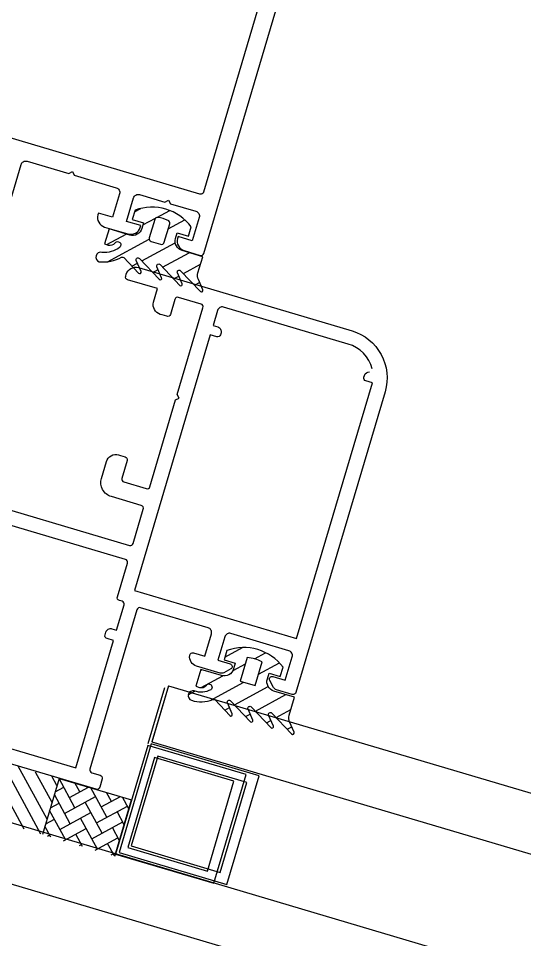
# Model space of a CAD drawing. Header units: millimetres. Extents: x 62878 to 70819, y -67946 to -61850.
# Drawn here: x 66765.92 to 66771.1, y -66945.85 to -66936.42 of the extents above; entities that cross this region are included whole.
import ezdxf

# ---------------------------------------------------------------- set-up
doc = ezdxf.new("R2010")
doc.units = ezdxf.units.MM
doc.layers.add('DOGRAMA', color=171, linetype='Continuous', lineweight=0)
doc.layers.add('DOĞRAMA-yeni', color=40, linetype='Continuous')
pattern_1 = [(28.50199, (66854.00398, -66956.07184), (-0.0757538, 0.1395096), [])]

# ---------------------------------------------------------------- blocks, each defined once
blk = doc.blocks.new('SPANDREL 98')
at = {"layer": 'DOGRAMA', "lineweight": -2}
blk.add_line((46270.0301, 27297.6928), (46270.2002, 27297.1174), dxfattribs=at)
at = {"layer": 'DOĞRAMA-yeni', "color": 122, "lineweight": -2}
for p, q in [((46270.0304, 27297.6935), (46263.9882, 27295.9095)), ((46270.0304, 27297.6935), (46270.2003, 27297.118)), ((46270.2003, 27297.118), (46263.9198, 27295.2637)), ((46272.9186, 27296.6694), (46178.747, 27268.8314)), ((46272.9925, 27296.0656), (46179.0128, 27268.2843))]:
    blk.add_line(p, q, dxfattribs=at)
for points in [[(46270.5344, 27295.9863), (46269.4315, 27295.6607), (46269.103, 27296.7732), (46270.2059, 27297.0988)], [(46270.4102, 27296.0539), (46269.4991, 27295.7849), (46269.2272, 27296.7056), (46270.1383, 27296.9746)]]:
    blk.add_lwpolyline(points, close=True, dxfattribs=at)

msp = doc.modelspace()

# ---------------------------------------------------------------- hatches: boundary and pattern name
at = {"layer": 'DOGRAMA', "lineweight": -2}
h = msp.add_hatch(dxfattribs=at)
h.set_pattern_fill('ANSI31', color=256, scale=0.0005, angle=343.50578, style=0)
h.set_pattern_definition(pattern_1)
edge = h.paths.add_edge_path()
edge.add_arc((66767.8557, -66939.0574), 0.1, 163.50199, 203.50199, ccw=False)
edge.add_line((66767.7599, -66939.029), (66767.809, -66938.8631))
edge.add_line((66767.809, -66938.8631), (66767.5981, -66938.8006))
edge.add_arc((66767.6265, -66938.7047), 0.1, 163.50199, 253.50199, ccw=False)
edge.add_line((66767.5306, -66938.6763), (66767.5476, -66938.6188))
edge.add_line((66767.5476, -66938.6188), (66767.6627, -66938.6528))
edge.add_line((66767.6627, -66938.6528), (66767.6911, -66938.557))
edge.add_arc((66767.2898, -66938.8553), 0.5, 36.63209, 110.37189)
edge.add_line((66767.1158, -66938.3866), (66767.0874, -66938.4825))
edge.add_line((66767.0874, -66938.4825), (66767.2024, -66938.5165))
edge.add_line((66767.2024, -66938.5165), (66767.1854, -66938.5741))
edge.add_arc((66767.0895, -66938.5457), 0.1, 253.50199, 343.50199, ccw=False)
edge.add_line((66767.0611, -66938.6415), (66766.8502, -66938.5791))
edge.add_line((66766.8502, -66938.5791), (66766.8049, -66938.732))
edge.add_line((66766.8049, -66938.732), (66766.8427, -66938.7432))
edge.add_arc((66766.8612, -66938.6809), 0.065, 253.50199, 321.91133)
edge.add_arc((66766.9381, -66938.7411), 0.0327, -51.92829, 141.91133, ccw=False)
edge.add_arc((66766.8067, -66938.5777), 0.2424, 263.19268, 308.69946, ccw=False)
edge.add_arc((66766.765, -66938.8667), 0.05, 75.01659, 252.52983)
edge.add_arc((66766.793, -66938.5451), 0.3718, 263.35049, 300.00201)
edge.add_arc((66766.9864, -66938.8857), 0.02, 43.50199, 111.88765, ccw=False)
edge.add_line((66767.0009, -66938.8719), (66767.1524, -66939.0315))
edge.add_arc((66767.1633, -66939.0212), 0.015, 223.50199, 383.50199)
edge.add_line((66767.177, -66939.0152), (66767.1279, -66938.9023))
edge.add_arc((66767.1463, -66938.8943), 0.02, 43.50199, 203.50199, ccw=False)
edge.add_line((66767.1608, -66938.8805), (66767.3633, -66939.094))
edge.add_arc((66767.3742, -66939.0837), 0.015, 223.50199, 383.50199)
edge.add_line((66767.388, -66939.0777), (66767.3389, -66938.9648))
edge.add_arc((66767.3572, -66938.9568), 0.02, 43.50199, 203.50199, ccw=False)
edge.add_line((66767.3717, -66938.943), (66767.5743, -66939.1565))
edge.add_arc((66767.5851, -66939.1461), 0.015, 223.50199, 383.50199)
edge.add_line((66767.5989, -66939.1402), (66767.5498, -66939.0272))
edge.add_arc((66767.5681, -66939.0193), 0.02, 43.50199, 203.50199, ccw=False)
edge.add_line((66767.5826, -66939.0055), (66767.7852, -66939.2189))
edge.add_arc((66767.7961, -66939.2086), 0.015, 223.50199, 383.50199)
edge.add_line((66767.8098, -66939.2026), (66767.764, -66939.0973))
edge = h.paths.add_edge_path(flags=16)
edge.add_line((66767.3172, -66938.4811), (66767.2614, -66938.6696))
edge.add_arc((66767.2902, -66938.6781), 0.03, 163.50199, 253.50199)
edge.add_line((66767.2816, -66938.7069), (66767.3775, -66938.7353))
edge.add_arc((66767.386, -66938.7065), 0.03, 253.50199, 343.50199)
edge.add_line((66767.4148, -66938.715), (66767.4706, -66938.5265))
edge.add_arc((66767.4419, -66938.518), 0.03, 343.50199, 425.73556)
edge.add_arc((66767.2898, -66938.8553), 0.4, 65.73556, 81.26842)
edge.add_arc((66767.346, -66938.4896), 0.03, 81.26842, 163.50199)
h = msp.add_hatch(dxfattribs=at)
h.set_pattern_fill('ANSI31', color=256, scale=0.0005, angle=343.50578, style=0)
h.set_pattern_definition(pattern_1)
edge = h.paths.add_edge_path(flags=16)
edge.add_arc((66768.2288, -66943.3614), 0.4, 61.96503, 85.03895)
edge.add_line((66768.2634, -66942.9629), (66768.1919, -66943.2044))
edge.add_line((66768.1919, -66943.2044), (66768.3453, -66943.2499))
edge.add_line((66768.3453, -66943.2499), (66768.4168, -66943.0083))
edge = h.paths.add_edge_path()
edge.add_arc((66768.2288, -66943.3614), 0.5, 36.63209, 110.37189)
edge.add_line((66768.0548, -66942.8927), (66768.0264, -66942.9885))
edge.add_line((66768.0264, -66942.9885), (66768.1414, -66943.0226))
edge.add_line((66768.1414, -66943.0226), (66768.1244, -66943.0801))
edge.add_arc((66768.0285, -66943.0518), 0.1, 253.50199, 343.50199, ccw=False)
edge.add_line((66768.0001, -66943.1476), (66767.7892, -66943.0852))
edge.add_line((66767.7892, -66943.0852), (66767.7381, -66943.2577))
edge.add_line((66767.7381, -66943.2577), (66767.7759, -66943.269))
edge.add_arc((66767.7944, -66943.2066), 0.065, 253.50199, 321.91133)
edge.add_arc((66767.8713, -66943.2669), 0.0327, -51.92829, 141.91133, ccw=False)
edge.add_arc((66767.7936, -66943.1191), 0.1993, 249.1523, 299.41821, ccw=False)
edge.add_arc((66767.7097, -66943.3536), 0.05, 75.01659, 252.52983)
edge.add_arc((66767.7916, -66943.0928), 0.3233, 252.56134, 291.88765)
edge.add_arc((66767.9196, -66943.4114), 0.02, 43.50199, 111.88765, ccw=False)
edge.add_line((66767.9341, -66943.3977), (66768.0856, -66943.5573))
edge.add_arc((66768.0964, -66943.547), 0.015, 223.50199, 383.50199)
edge.add_line((66768.1102, -66943.541), (66768.0611, -66943.4281))
edge.add_arc((66768.0794, -66943.4201), 0.02, 43.50199, 203.50199, ccw=False)
edge.add_line((66768.0939, -66943.4063), (66768.2965, -66943.6198))
edge.add_arc((66768.3074, -66943.6094), 0.015, 223.50199, 383.50199)
edge.add_line((66768.3211, -66943.6034), (66768.272, -66943.4905))
edge.add_arc((66768.2904, -66943.4826), 0.02, 43.50199, 203.50199, ccw=False)
edge.add_line((66768.3049, -66943.4688), (66768.5074, -66943.6822))
edge.add_arc((66768.5183, -66943.6719), 0.015, 223.50199, 383.50199)
edge.add_line((66768.5321, -66943.6659), (66768.483, -66943.553))
edge.add_arc((66768.5013, -66943.545), 0.02, 43.50199, 203.50199, ccw=False)
edge.add_line((66768.5158, -66943.5313), (66768.7184, -66943.7447))
edge.add_arc((66768.7293, -66943.7344), 0.015, 223.50199, 383.50199)
edge.add_line((66768.743, -66943.7284), (66768.6972, -66943.623))
edge.add_arc((66768.7889, -66943.5832), 0.1, 163.50199, 203.50199, ccw=False)
edge.add_line((66768.693, -66943.5548), (66768.748, -66943.3691))
edge.add_line((66768.748, -66943.3691), (66768.5371, -66943.3067))
edge.add_arc((66768.5655, -66943.2108), 0.1, 163.50199, 253.50199, ccw=False)
edge.add_line((66768.4696, -66943.1824), (66768.4866, -66943.1249))
edge.add_line((66768.4866, -66943.1249), (66768.6017, -66943.1589))
edge.add_line((66768.6017, -66943.1589), (66768.6301, -66943.063))
h = msp.add_hatch(dxfattribs=at)
h.set_pattern_fill('ANSI31', color=256, scale=0.0004, angle=343.50578, style=0)
h.set_pattern_definition([(118.50199, (67084.3469, -67024.29382), (0.11160767, 0.06060304), [])])
edge = h.paths.add_edge_path()
edge.add_ellipse((66766.0745, -66944.1209), major_axis=(-0.0194, 0.0195), ratio=1, start_angle=28.53767, end_angle=118.53767, ccw=False)
edge.add_line((66766.0481, -66944.113), (66764.7992, -66943.7432))
edge.add_ellipse((66763.7948, -66943.5924), major_axis=(0.7187, 0.7178), ratio=1, start_angle=271.6519, end_angle=306.49879, ccw=False)
edge.add_line((66764.533, -66944.2901), (66765.9041, -66944.6961))
edge.add_line((66765.9041, -66944.6961), (66766.0667, -66944.1472))
edge = h.paths.add_edge_path()
edge.add_line((66766.3396, -66944.1994), (66766.1008, -66944.1287))
edge.add_ellipse((66766.0745, -66944.1209), major_axis=(-0.0194, 0.0195), ratio=1, start_angle=118.53767, end_angle=208.53767, ccw=False)
edge.add_line((66766.0667, -66944.1472), (66765.9041, -66944.6961))
edge.add_line((66765.9041, -66944.6961), (66766.1692, -66944.7747))
edge.add_line((66766.1692, -66944.7747), (66766.3396, -66944.1994))
h = msp.add_hatch(dxfattribs=at)
h.set_pattern_fill('AR-HBONE', color=256, scale=0.0003, angle=343.50578, style=0)
h.set_pattern_definition([(28.50199, (66958.58063, -66963.77962), (0.04819335, 0.16271878), [0.36, -0.12]), (118.50199, (66958.68609, -66963.72235), (0.04819335, 0.16271878), [0.36, -0.12])])
h.paths.add_polyline_path([(66766.8415, -66944.348), (66767.0812, -66944.419), (66766.9109, -66944.9943), (66766.1692, -66944.7747), (66766.3396, -66944.1994)])

# ---------------------------------------------------------------- linework, layer by layer
for p, q in [((66767.2516, -66943.8437), (66767.422, -66943.2684)), ((66766.3396, -66944.1994), (66766.1692, -66944.7747)), ((66766.3396, -66944.1994), (66766.1692, -66944.7747)), ((66766.3396, -66944.1994), (66767.0812, -66944.419)), ((66766.9109, -66944.9943), (66767.0812, -66944.419))]:
    msp.add_line(p, q, dxfattribs=at)
at = {"layer": 'DOGRAMA', "lineweight": -2, "ltscale": 0.5}
msp.add_lwpolyline([(66765.5093, -66929.6548), (66765.6087, -66929.3192), (66766.1397, -66927.5262, -0.414214), (66766.177, -66927.5059), (66770.5685, -66928.8066, -0.414214), (66770.5887, -66928.8439), (66770.0577, -66930.6369), (66769.9583, -66930.9725), (66767.8171, -66938.202, -0.414214), (66767.7798, -66938.2223), (66763.3883, -66936.9216, -0.414214), (66763.3681, -66936.8844)], format="xyb", close=True, dxfattribs=at)
for points in [[(66765.439, -66939.6462), (66765.9502, -66937.9203, -0.414214), (66766.0123, -66937.8865), (66766.4372, -66938.0124), (66766.4745, -66937.9921), (66766.4948, -66938.0294), (66766.9232, -66938.1563, -0.414214), (66766.957, -66938.2185), (66766.886, -66938.4582), (66766.7422, -66938.4156), (66766.7365, -66938.4347, 0.414214), (66766.804, -66938.559), (66767.0437, -66938.63, 0.414214), (66767.168, -66938.5625), (66767.1736, -66938.5434), (66767.0298, -66938.5008), (66767.1008, -66938.2611, -0.414214), (66767.1629, -66938.2273), (66767.4218, -66938.304), (66767.4591, -66938.2837), (66767.4794, -66938.321), (66767.7382, -66938.3977, -0.414214), (66767.772, -66938.4598), (66767.701, -66938.6996), (66767.5572, -66938.657), (66767.5515, -66938.6761, 0.414214), (66767.619, -66938.8004), (66767.782, -66938.8487, 0.414214), (66767.8193, -66938.8284), (66770.8124, -66928.7224, 0.414214)], [(66765.3146, -66941.2989), (66767.0596, -66941.8157, 0.414214), (66767.0969, -66941.7955), (66767.2006, -66941.4455, 0.414214), (66767.1803, -66941.4082), (66766.8735, -66941.3173, -0.414214), (66766.7723, -66941.1309), (66766.8234, -66940.9583, -0.414214), (66766.9477, -66940.8908), (66766.9669, -66940.8965), (66767.0148, -66940.9107, -0.414214), (66767.035, -66940.948), (66766.9811, -66941.1302, 0.414214), (66767.0013, -66941.1675), (66767.2315, -66941.2356, 0.414214), (66767.2687, -66941.2154), (66767.5314, -66940.3285), (66767.5687, -66940.3082), (66767.5485, -66940.2709), (66767.8111, -66939.384, 0.414214), (66767.7909, -66939.3467), (66767.5608, -66939.2786, 0.414214), (66767.5235, -66939.2988), (66767.4781, -66939.4522, -0.414214), (66767.4408, -66939.4725), (66767.3928, -66939.4583), (66767.3737, -66939.4526, -0.414214), (66767.3062, -66939.3283), (66767.3474, -66939.1893), (66767.0405, -66939.0984, -0.414214), (66767.0203, -66939.0611), (66767.026, -66939.042, -0.414214), (66767.1502, -66938.9745), (66769.3364, -66939.622, -0.414214), (66769.6738, -66940.2434), (66768.7622, -66943.3212, -0.414214), (66768.7249, -66943.3414), (66768.5626, -66943.2934, -0.19911), (66768.5329, -66943.2693), (66768.4944, -66943.1984, -0.668097), (66768.5272, -66943.1577), (66768.6535, -66943.1951), (66768.7245, -66942.9554, 0.414214), (66768.6908, -66942.8933), (66768.0963, -66942.7172, 0.414214), (66768.0342, -66942.751), (66767.9632, -66942.9907), (66768.0895, -66943.0281, -0.668097), (66768.0949, -66943.0801), (66768.024, -66943.1186, -0.198962), (66767.9859, -66943.1226), (66767.7462, -66943.0516, -0.372839), (66767.6757, -66942.9413, -0.45685), (66767.7139, -66942.9168), (66767.8289, -66942.9509), (66767.8971, -66942.7208, 0.414214), (66767.8634, -66942.6587), (66767.173, -66942.4542, 0.414214), (66767.1357, -66942.4744), (66766.6529, -66944.1045, 0.414214), (66766.6732, -66944.1417), (66766.7595, -66944.1673, -0.414214), (66766.7797, -66944.2046), (66766.7542, -66944.2909, -0.414214), (66766.7169, -66944.3111), (66764.7321, -66943.7233, -0.414214)], [(66769.5425, -66940.0097, 0.26214), (66769.2966, -66939.7562), (66768.0214, -66939.3785, 0.414214), (66767.9592, -66939.4122), (66767.9138, -66939.5656), (66767.9617, -66939.5798, -0.414214), (66767.9955, -66939.642), (66767.9898, -66939.6612, -0.414214), (66767.9525, -66939.6814), (66767.8854, -66939.6615), (66767.1101, -66942.2791), (66768.7689, -66942.7704), (66769.5442, -66940.1528), (66769.4771, -66940.1329, -0.414214), (66769.4568, -66940.0957), (66769.4625, -66940.0765, -0.361813), (66769.5157, -66940.041)]]:
    msp.add_lwpolyline(points, format="xyb", dxfattribs=at)
at = {"layer": 'DOGRAMA', "lineweight": -2}
for points in [[(66767.764, -66939.0973, -0.176327), (66767.7599, -66939.029), (66767.809, -66938.8631), (66767.5981, -66938.8006, -0.414214), (66767.5306, -66938.6763), (66767.5476, -66938.6188), (66767.6627, -66938.6528), (66767.6911, -66938.557, 0.333333), (66767.1158, -66938.3866), (66767.0874, -66938.4825), (66767.2024, -66938.5165), (66767.1854, -66938.5741, -0.414214), (66767.0611, -66938.6415), (66766.8502, -66938.5791), (66766.8049, -66938.732), (66766.8427, -66938.7432, 0.307685), (66766.9124, -66938.721, -1.128702), (66766.9582, -66938.7669, -0.201212), (66766.7779, -66938.8184, 0.978531), (66766.75, -66938.9144, 0.1613), (66766.9789, -66938.8671, -0.307572), (66767.0009, -66938.8719), (66767.1524, -66939.0315, 0.8391), (66767.177, -66939.0152), (66767.1279, -66938.9023, -0.8391), (66767.1608, -66938.8805), (66767.3633, -66939.094, 0.8391), (66767.388, -66939.0777), (66767.3389, -66938.9648, -0.8391), (66767.3717, -66938.943), (66767.5743, -66939.1565, 0.8391), (66767.5989, -66939.1402), (66767.5498, -66939.0272, -0.8391), (66767.5826, -66939.0055), (66767.7852, -66939.2189, 0.8391), (66767.8098, -66939.2026)], [(66767.3172, -66938.4811), (66767.2614, -66938.6696, 0.414214), (66767.2816, -66938.7069), (66767.3775, -66938.7353, 0.414214), (66767.4148, -66938.715), (66767.4706, -66938.5265, 0.375047), (66767.4542, -66938.4906, 0.067879), (66767.3506, -66938.4599, 0.375047)], [(66768.6301, -66943.063, 0.333333), (66768.0548, -66942.8927), (66768.0264, -66942.9885), (66768.1414, -66943.0226), (66768.1244, -66943.0801, -0.414214), (66768.0001, -66943.1476), (66767.7892, -66943.0852), (66767.7381, -66943.2577), (66767.7759, -66943.269, 0.307685), (66767.8455, -66943.2467, -1.128702), (66767.8914, -66943.2926, -0.222912), (66767.7226, -66943.3053, 0.978531), (66767.6947, -66943.4013, 0.173298), (66767.9121, -66943.3929, -0.307572), (66767.9341, -66943.3977), (66768.0856, -66943.5573, 0.8391), (66768.1102, -66943.541), (66768.0611, -66943.4281, -0.8391), (66768.0939, -66943.4063), (66768.2965, -66943.6198, 0.8391), (66768.3211, -66943.6034), (66768.272, -66943.4905, -0.8391), (66768.3049, -66943.4688), (66768.5074, -66943.6822, 0.8391), (66768.5321, -66943.6659), (66768.483, -66943.553, -0.8391), (66768.5158, -66943.5313), (66768.7184, -66943.7447, 0.8391), (66768.743, -66943.7284), (66768.6972, -66943.623, -0.176327), (66768.693, -66943.5548), (66768.748, -66943.3691), (66768.5371, -66943.3067, -0.414214), (66768.4696, -66943.1824), (66768.4866, -66943.1249), (66768.6017, -66943.1589)], [(66768.4168, -66943.0083, 0.101021), (66768.2634, -66942.9629), (66768.1919, -66943.2044), (66768.3453, -66943.2499)], [(66768.4168, -66943.0083, 0.101021), (66768.2634, -66942.9629), (66768.1919, -66943.2044), (66768.3453, -66943.2499)]]:
    msp.add_lwpolyline(points, format="xyb", close=True, dxfattribs=at)
at = {"layer": 'DOGRAMA', "linetype": 'ByBlock', "lineweight": -2}
msp.add_lwpolyline([(66765.2637, -66943.7243), (66766.5102, -66944.0935), (66766.8964, -66942.7895), (66766.8293, -66942.7696, -0.414214), (66766.809, -66942.7323), (66766.8176, -66942.7035, -0.414214), (66766.8797, -66942.6698), (66766.9276, -66942.684), (66767.0043, -66942.4251, 0.414214), (66766.9841, -66942.3878), (66766.9553, -66942.3793, -0.414214), (66766.9351, -66942.342), (66767.0373, -66941.9968, 0.414214), (66767.017, -66941.9595), (66765.7993, -66941.5989, 0.414214)], format="xyb", dxfattribs=at)
at = {"layer": 'DOGRAMA', "lineweight": -2}
for points in [[(66766.9165, -66944.9752), (66767.9233, -66945.2733), (66768.2527, -66944.1611), (66767.246, -66943.8629)], [(66767.0408, -66944.9077), (66767.8558, -66945.1491), (66768.1284, -66944.2286), (66767.3134, -66943.9872)]]:
    msp.add_lwpolyline(points, close=True, dxfattribs=at)

# ---------------------------------------------------------------- block references
at = {"layer": 'DOĞRAMA-yeni', "xscale": -1, "rotation": 359.9612925110064}
msp.add_blockref('SPANDREL 98', (113019.0357, -94272.1982), dxfattribs=at)

doc.saveas('drawing.dxf')
